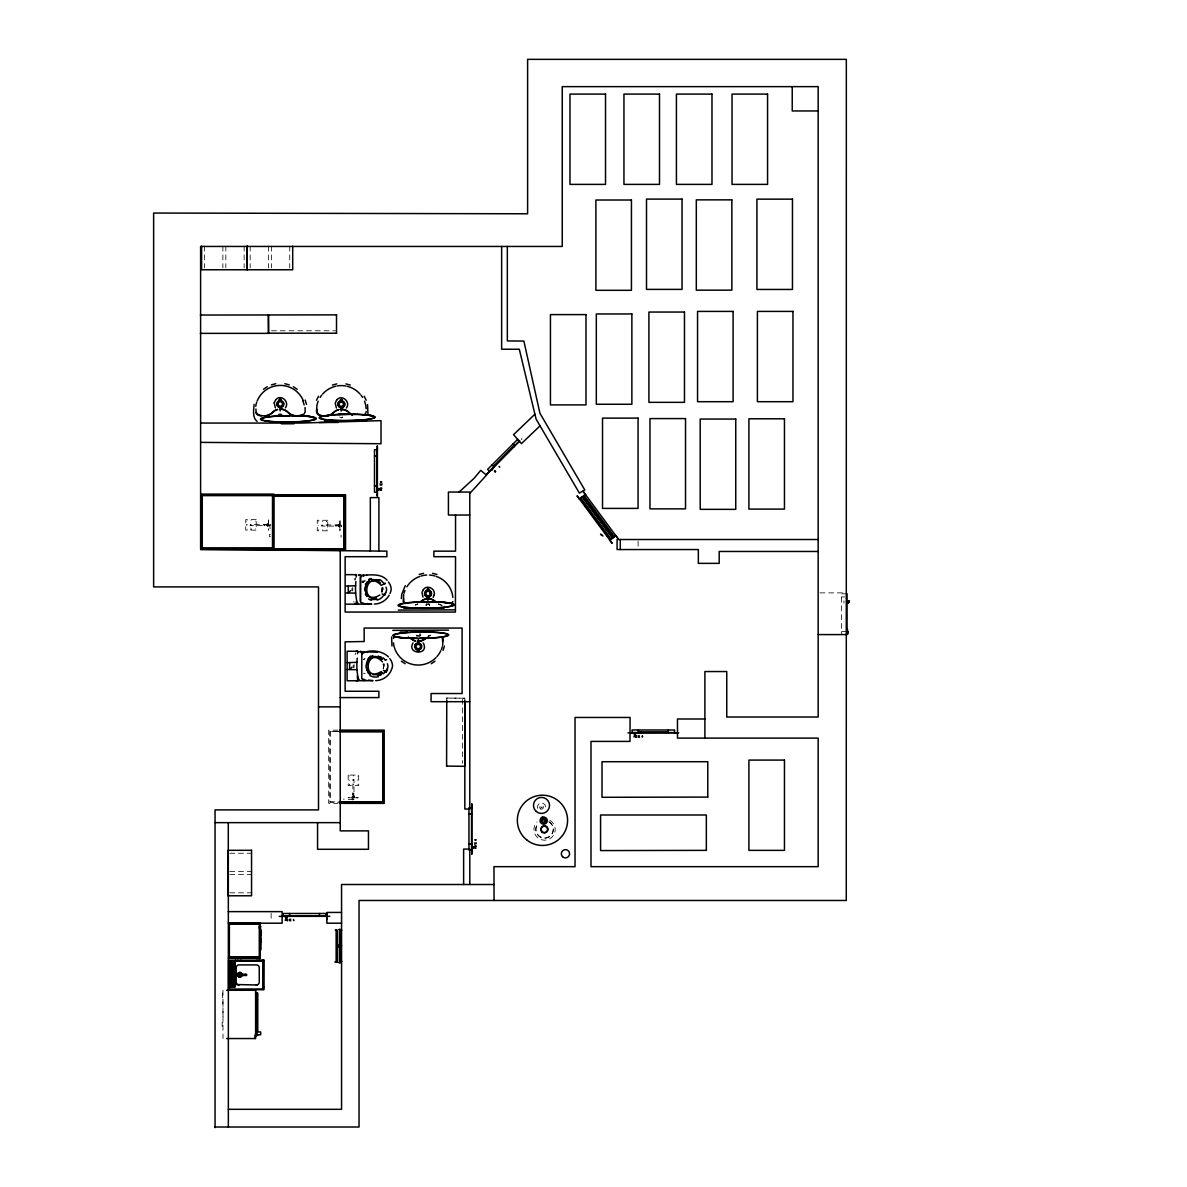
<?xml version="1.0" encoding="UTF-8"?>
<svg xmlns="http://www.w3.org/2000/svg" width="1187" height="1187" viewBox="0 0 1187 1187"><rect width="100%" height="100%" fill="white"/><g stroke="black" fill="none" stroke-linecap="round" stroke-linejoin="round"><path stroke-width="0.75" stroke-dasharray="5 3.75" d="M352.865 797.575L352.865 779.577L353.993 779.577L353.993 797.575M353.518 799.4L353.563 799.756M246.762 521.063L247.119 520.915M247.222 529.165L247.133 529.135M251.347 529.165L250.709 529.209M318.235 521.776L318.383 521.731M318.057 525.782L318.19 525.782M322.508 530.07L322.597 529.966M322.434 521.093L322.79 521.568M326.232 521.405L327.048 521.345L326.247 521.508M326.959 525.485L326.9 525.722M326.959 529.906L326.929 529.773M355.15 654.63L355.759 652.865M349.631 780.363L349.601 780.037M353.681 784.77L353.756 784.459M357.88 776.164L357.836 776.046M357.94 784.295L357.851 784.325M420.035 636.158C421.281 633.487 418.002 638.443 416.607 635.045A1.81 1.81 0 0 0 419.07 636.247A1.81 1.81 0 0 0 419.946 633.665L419.946 635.49M426.252 603.946L426.118 605.192L427.008 603.901M340.966 525.262L341.455 526.494M269.731 525.025L270.102 528.794M250.961 520.44L251.095 520.455M426.163 605.014L426.088 605.489A1.81 1.81 0 0 1 427.231 603.812M382.036 591.749L382.288 587.891M383.371 668.34L383.386 663.622M382.095 592.313L382.036 587.58M383.431 668.904L383.371 664.171M381.71 592.224L382.095 587.817M383.045 668.815L383.816 666.337L382.155 662.316M357.213 780.126L357.524 780.007M318.709 529.906L318.695 529.58M255.353 528.808L255.383 528.883M339.601 416.993L341.173 417.898L342.746 416.978A1.706 1.706 0 0 1 339.705 416.934M349.082 775.972L349.408 775.808M349.097 784.103L349.601 784.741M341.248 525.351L341.277 526.434M353.459 799.578L351.797 799.741M251.243 528.853L250.576 529.12M464.77 698.208L446.579 698.045L464.77 698.208L464.77 699.277M255.294 521.108L255.086 521.078M353.385 775.883L353.592 775.927M270.132 524.328L269.909 525.841M361.842 581.63L365.314 580.71M361.976 582.758L363.771 582.283L362.124 582.683M363.311 659.349L365.106 658.874L363.459 659.275M246.941 524.491L246.688 525.262L247.044 524.535M348.236 799.667L353.014 798.94L352.91 799.756M270.057 524.595L270.057 525.574M268.396 524.328L263.9 524.55L263.9 525.604L268.217 525.826M339.957 524.98L335.446 525.203L335.446 526.256L339.764 526.464M271.497 330.787L335.461 330.787M268.396 520.589L268.396 529.58M339.957 521.227L339.957 524.15M268.396 523.942L267.283 523.882L267.283 526.093L268.396 526.138M268.217 524.328L250.22 524.328L250.22 525.44L268.217 525.44M339.957 524.595L338.829 524.535L338.829 526.746L339.957 526.776M339.764 524.966L321.766 524.966L321.766 526.093L339.764 526.093M339.957 527.162L339.957 530.233M270.443 534.432L269.523 534.432L269.523 536.687L270.443 536.687M361.723 581.096L365.106 581.096M819.935 592.877L844.58 592.877M847.043 593.841L841.613 593.841L841.613 634.585M841.613 596.942L844.832 596.942M426.979 604.272L428.952 604.272M841.613 631.484L846.45 631.484M417.349 635.787L419.308 635.787M337.954 730.139L328.695 730.139L328.695 803.362L337.954 803.362M339.037 731.326L329.882 731.326L329.882 802.189L339.037 802.189M331.648 731.444L338.992 731.444M338.992 731.622L330.179 731.622L330.179 801.893L337.42 801.893M352.227 796.922L354.394 796.922M347.984 797.768L358.489 797.768M229.744 853.26L251.555 853.26M229.744 871.57L251.555 871.57M229.744 874.522L251.555 874.522M229.744 892.832L251.555 892.832M222.518 992.911L222.993 1006.531M222.993 1011.413L222.993 1017.022M222.993 1022.215L222.147 1022.215L222.147 1029.144L222.993 1029.144M363.459 673.237L365.21 673.667M428.477 603.886L429.739 605.489A1.81 1.81 0 0 0 428.611 603.812M353.993 799.489L352.954 798.673L352.762 799.979M353.978 602.299L353.815 601.379M429.664 604.969L429.59 603.946M416.607 635.06L416.726 636.395M382.897 587.268L383.386 589.657M384.232 663.845L384.722 666.248M353.993 797.768L353.756 793.257L352.717 793.257L352.494 797.575M843.972 600.83L843.972 603.085M638.116 541.183L638.116 547.875M462.515 699.277L462.515 763.241M446.757 698.208L446.757 699.277M357.732 797.768L348.741 797.768M354.364 797.768L354.438 796.64L352.227 796.64L352.183 797.768M354.097 664.527L354.097 667.584M353.207 665.195L353.207 667.747M352.762 587.417L352.762 590.992M351.871 588.604L351.871 590.592M343.889 798.881L343.889 799.801M341.07 535.085L341.07 537.325M339.957 520.485L339.957 530.975M339.764 524.164L339.764 527.147M339.111 524.565L339.111 526.746M336.381 526.167L336.381 525.292L335.624 526.167M289.747 246.139L289.747 267.95M271.437 246.139L271.437 267.95M271.14 913.248L271.14 919.702M268.485 246.139L268.485 267.95M268.396 519.832L268.396 530.337M267.565 523.927L267.565 526.093M264.835 525.515L264.835 524.639L264.093 525.515M250.175 246.139L250.175 267.95M244.136 246.139L244.136 267.95M225.827 246.139L225.827 267.95M222.993 990.27L222.993 1038.536M222.874 246.139L222.874 267.95M204.565 246.139L204.565 267.95M548.928 821.612A8.739 8.739 0 0 1 551.718 834.194A8.739 8.739 0 0 1 538.943 835.871A8.739 8.739 0 0 1 538.379 823.006M549.878 820.336A10.653 10.653 0 0 1 553.276 835.663A10.653 10.653 0 0 1 537.711 837.71A10.653 10.653 0 0 1 537.028 822.027M537.488 808.377A4.169 4.169 0 0 1 541.509 803.124A4.169 4.169 0 0 1 545.545 808.377M548.928 821.983A8.739 8.739 0 0 1 551.718 834.565A8.739 8.739 0 0 1 538.943 836.256A8.739 8.739 0 0 1 538.379 823.377M408.046 636.113A12.879 12.879 0 0 1 408.699 636.544M427.721 636.544A12.879 12.879 0 0 1 430.466 635.09M441.831 605.429A12.879 12.879 0 0 1 438.24 603.946M417.913 603.946A12.879 12.879 0 0 1 415.079 605.222M348.177 775.081L348.177 785.571L358.682 785.571L358.682 775.081L348.177 775.081M250.591 524.832L251.332 524.936L250.605 524.788M322.137 525.485L322.879 525.633L322.152 525.44M353.058 780.274L353.8 780.423L353.088 780.185M541.02 807.16L542.014 807.427L541.02 807.16M521.672 439.145L521.642 439.175A1.795 1.795 0 0 1 522.028 438.789L521.701 439.116M428.804 636.054L428.151 636.425A12.582 12.582 0 0 1 430.198 635.431L428.804 636.054M417.483 604.02L415.376 604.88A12.582 12.582 0 0 0 417.483 604.02M256.214 519.639L245.709 519.639L245.709 530.129L256.214 530.129L256.214 519.639M327.76 520.277L317.27 520.277L317.27 530.782L327.76 530.782L327.76 520.277M353.681 793.435L352.791 794.192L353.681 793.435M442.261 605.251L438.686 604.02A12.582 12.582 0 0 0 442.261 605.251M540.589 808.896A1.855 1.855 0 0 0 543.364 807.294A1.855 1.855 0 0 0 540.589 805.691A1.855 1.855 0 0 0 540.589 808.896"/><path stroke-width="1.5" d="M847.874 631.41C847.103 633.413 847.533 629.496 846.687 629.125M339.645 946.558L338.948 945.178M642.568 736.563L642.568 736.177M293.797 920.311L293.797 920.385M367.955 413.655L367.555 404.619M391.591 636.989L391.992 646.025M361.768 653.963C368.89 648.829 382.199 650.535 388.475 656.915M338.992 946.677L339.007 945.624M377.377 496.374L377.392 445.837M471.832 854.314L471.847 803.792M341.025 946.276L341.025 945.342M280.711 400.375L280.815 399.336M340.357 400.049L341.559 399.351M419.011 650.669L418.195 649.972M678.697 732.75L627.997 732.869M381.71 485.186L381.962 483.747M377.392 449.769L377.303 448.3M471.847 807.724L471.758 806.255M356.189 577.119L356.397 574.656L345.773 574.656M357.524 653.711L357.777 651.248L347.108 651.248L347.108 680.774L373 680.655L368.385 680.166M385.701 592.639A9.763 9.763 0 0 0 386.636 589.613L386.042 587.12M387.036 669.216A9.763 9.763 0 0 0 387.971 666.204L387.377 663.711M357.732 651.248L356.174 651.248M476.195 842.815L476.15 843.72M254.107 404.426C253.692 409.678 252.148 417.661 257.104 421.37M255.769 406.28L255.932 405.049A24.957 24.957 0 0 1 256.689 402.334M277.239 403.105L277.164 404.841M283.381 403.105L283.07 405.494L280.74 407.2M283.574 403.995L281.141 406.993M338.265 403.283L338.191 405.019M344.482 405.019L344.408 403.283M401.28 598.53L401.874 594.034L405.271 585.636M403.699 594.642L403.224 600.919A4.525 4.525 0 0 0 403.639 602.462M415.02 646.544L416.147 643.977M425.005 592.699L424.931 594.435M421.281 647.36L421.355 645.624M442.603 645.416L443.063 639.14A4.525 4.525 0 0 0 442.187 636.84M541.465 820.944L541.524 820.558A1.499 1.499 0 0 1 543.349 819.505L541.895 817.531L541.168 818.08A3.591 3.591 0 0 0 542.177 823.882A3.591 3.591 0 0 0 547.266 820.929A3.591 3.591 0 0 0 542.726 817.175L541.895 817.531L544.032 819.891A1.499 1.499 0 0 1 542.578 822.398L541.91 822.012M354.987 579.835L355.225 578.395M340.58 399.841L344.482 403.343M428.804 589.657L428.626 589.331M377.303 494.86L377.273 495.914M471.758 852.815L471.729 853.868M377.273 495.009L377.273 494.964A2.329 2.329 0 0 0 377.273 493.718L377.377 492.308M471.729 852.963L471.729 852.919A2.329 2.329 0 0 0 471.729 851.672L471.832 850.263M377.214 446.386L377.273 446.208A1.795 1.795 0 0 0 377.303 447.143L377.303 447.247A2.329 2.329 0 0 1 377.273 448.404M471.669 804.341L471.729 804.163A1.795 1.795 0 0 0 471.758 805.098L471.729 805.098A2.329 2.329 0 0 1 471.729 806.359M443.077 650.372L444.413 646.025M274.212 402.972L275.503 400.093M486.967 473.969L487.723 473.257M285.37 407.838C290.132 401.666 280.369 393.416 275.577 400.004M346.396 408.031C351.129 401.859 341.381 393.594 336.604 400.197M433.136 597.447L433.923 595.459M280.711 400.672C282.832 398.698 277.758 398.461 279.583 400.598M413.076 642.835C406.088 654.378 429.887 655.773 423.284 642.953M433.938 595.429C436.534 589.331 427.112 583.945 423.344 589.613M338.191 403.343L338.948 402.037M344.171 405.791L344.408 404.93M386.354 671.827L387.674 668.964M424.931 592.758L426.489 590.77M425.836 595.77L426.459 596.408C432.469 599.435 432.498 587.773 426.459 590.77M420.955 648.132L421.355 647.316M316.469 400.271L318.517 396.235M280.948 400.242L280.993 399.589M341.663 400.716L341.841 399.515M418.937 650.877C417.587 653.073 416.311 648.295 419.842 649.289M488.465 472.515L489.578 471.491M338.725 945.342L338.725 946.84M367.332 581.66L364.958 589.449L367.065 596.141M417.601 650.239L417.631 651.055M277.877 401.889L279.494 400.85M338.903 402.067C344.126 402.541 340.936 396.799 340.506 400.702M277.921 401.859L277.491 405.613M421.014 648.102L419.797 649.289M344.096 405.702L341.337 407.438L339.081 406.355M365.359 584.212L369.083 580.473M430.836 595.117L428.908 596.601M545.278 822.22L545.278 819.045M336.529 400.286L335.238 403.15L336.396 408.031M423.21 589.776L421.978 592.565L423.017 597.106M486.789 474.31L519.654 440.674M233.809 973.518L234.64 973.948M229.314 957.197L229.314 923.872L259.315 923.872L259.315 957.197L229.314 957.197L229.314 923.872M259.315 923.872L229.462 924.035M428.581 589.998L427.958 588.544L427.157 590.028M417.705 650.061L417.572 650.966M419.041 651.248L419.204 650.135M540.04 425.851L521.449 443.626L513.57 434.679L534.922 414.189M200.366 333.369L268.588 333.369M200.366 315.045L336.678 314.867M268.455 333.191L336.678 333.191M514.609 445.229L493.837 466.001L495.454 465.215M489.4 471.269L519.461 441.208L517.636 439.383L487.575 469.429L489.563 471.313M490.869 470.586L492.783 468.657M491.626 470.304L492.516 469.414M446.594 766.283L446.757 700.048M350.729 590.532L348.266 592.936L348.266 586.081M352.064 667.124L349.601 669.527L349.601 662.658M459.102 492.056L474.028 478.391L480.72 470.364L486.492 475.156L470.126 493.08M340.075 945.104L340.016 946.41M427.528 588.811L427.824 590.384L428.655 589.004M369.617 581.407C360.492 586.141 366.738 601.215 376.546 598.114M379.87 594.999C359.869 607.18 364.973 568.336 381.146 585.28L385.345 583.544M368.311 658.681L372.881 656.055M416.578 643.651C410.88 646.559 420.777 651.44 418.759 649.927M381.205 671.59C361.204 683.771 366.308 644.927 382.481 661.871M381.962 672.346L377.881 674.706L373.163 674.706M382.718 673.103L378.149 675.744M847.607 632.063L846.687 632.077C848.215 630.579 848.853 634.689 847.043 634.288M343.592 406.355L341.337 407.289M314.97 419.145L315.252 418.937A27.405 3.16 -0.6 0 0 315.386 418.314L315.208 418.121A27.405 3.16 -0.6 0 0 313.961 417.527L313.323 417.349A27.405 3.16 -0.6 0 0 308.59 416.518L306.112 416.266A26.93 3.116 -0.6 0 0 295.237 415.717L291.765 415.687M373.697 417.75L373.964 417.542A27.405 3.16 -0.6 0 0 374.113 416.919L373.92 416.726A27.405 3.16 -0.6 0 0 372.688 416.133L372.05 415.954A27.405 3.16 -0.6 0 0 367.317 415.124M394.158 634.897L392.852 635.282A28.265 3.264 -0.6 0 0 395.746 636.929L396.621 637.107A27.954 3.235 -0.6 0 0 410.198 638.324L427.186 638.28M452.766 605.311L453.048 605.103A27.405 3.16 -0.6 0 0 453.182 604.495L453.004 604.287A27.405 3.16 -0.6 0 0 451.757 603.708L451.134 603.515A27.227 3.146 -0.6 0 0 446.431 602.699L443.908 602.447A26.93 3.116 -0.6 0 0 433.047 601.898L429.56 601.854M580.042 498.881L580.992 498.184L610.979 538.868L609.48 539.996L612.18 543.275L577.075 495.81L579.493 499.312L581.096 498.317M584.182 495.751L585.606 494.519L582.965 491.166L618.279 539.046L615.845 535.53L614.258 536.524M582.906 496.997L585.28 495.246M612.403 537.815L615.059 535.634M615.415 536.109L613.041 537.874L582.55 496.522L584.924 494.756L584.078 495.602L614.362 536.672M329.838 916.334L279.227 916.364M540.486 822.235L541.584 821.493M263.484 389.262L267.253 386.725M431.267 663.741L435.035 661.204M335.684 930.326L336.826 930.267L335.417 930.089M335.238 962.019L336.767 961.989M336.826 962.271L335.461 962.271M279.761 399.411L280.622 399.411M340.476 399.678L341.648 400.509M541.168 818.08L542.726 817.175M487.59 473.331L487.634 473.301A2.329 2.329 0 0 0 488.51 472.426M374.157 417.972L375.018 417.334A28.265 3.264 -0.6 0 0 372.11 415.717L371.234 415.539M393.683 634.674C391.947 637.167 400.583 637.493 403.016 637.775A26.93 3.116 -0.6 0 0 413.877 638.324L417.364 638.354M335.506 962.019L336.722 962.019M427.602 588.96L428.522 589.123M380.018 675.269L381.428 674.646M385.196 583.158L383.876 583.707A11.202 11.202 0 0 0 379.781 579.612M416.622 643.784L418.21 643.206L420.465 644.289M386.532 659.749L385.211 660.298A11.202 11.202 0 0 0 383.431 657.984M543.112 818.466L541.747 819.505L541.747 821.76M362.08 575.992L360.447 577.283L360.433 601.705M340.001 409.381L342.405 409.337M429.427 598.827C425.347 599.242 427.78 597.462 427.913 600.577M666.011 732.587L667.717 731.993L665.833 732.587M317.241 916.067L318.932 915.474M279.583 409.233L281.378 409.159M335.446 930.074L336.648 930.059M271.393 384.855L275.785 383.713M332.419 385.048L336.811 383.905M419.159 574.449L423.551 573.321M281.749 916.275L283.248 916.349M357.658 414.322L339.957 414.486A27.153 3.131 -0.6 0 0 320.238 418.106A27.153 3.131 -0.6 0 0 346.233 420.599A27.153 3.131 -0.6 0 0 373.875 417.75L374.988 417.364L371.665 415.628L364.824 414.871A26.93 3.116 -0.6 0 0 353.963 414.322L350.491 414.293M418.358 641.425L419.59 641.099L418.373 641.232M355.67 585.725L345.773 586.081M357.005 662.316L347.108 662.658M426.741 598.782L429.145 598.752M418.566 641.366C421.251 641.188 416.771 641.811 418.373 639.481M290.785 919.287L289.391 919.346M371.546 579.464L379.276 580.473M371.813 580.488L376.546 580.488L380.626 582.862M376.813 599.153L371.546 599.153M846.687 631.187L847.592 631.603M639.481 735.821L638.087 735.866M354.839 604.183L356.397 604.183A132.187 132.187 0 0 1 356.189 601.735M356.174 680.774L357.732 680.774A132.187 132.187 0 0 1 357.317 675.863M315.623 419.367A28.043 3.235 -0.6 0 1 269.464 421.43A28.043 3.235 -0.6 0 1 279.316 415.895L298.931 415.717M443.893 602.447L450.748 603.204L454.072 604.925L453.315 605.504L454.102 604.895A28.265 3.264 -0.6 0 0 451.179 603.278L450.303 603.115A27.954 3.235 -0.6 0 0 436.742 601.883L417.067 602.046A28.043 3.235 -0.6 0 0 407.275 607.61A28.043 3.235 -0.6 0 0 453.434 605.548M375.73 599.435L370.774 599.554M475.186 839.728L475.794 839.728M335.387 961.618L336.767 961.796M419.412 641.277L417.141 641.306M279.257 415.865L284.583 415.717M343.31 414.322L337.983 414.471L341.5 414.322L339.719 414.397M422.379 601.883L417.067 602.046M424.545 638.324L429.857 638.161L426.311 638.324L427.884 638.146A27.153 3.131 -0.6 0 0 447.603 634.526A27.153 3.131 -0.6 0 0 421.608 632.048A27.153 3.131 -0.6 0 0 393.98 634.897M281.007 415.791L282.788 415.717L282.031 415.806M281.245 415.88L288.233 415.702M418.803 601.957L420.613 601.898M341.678 414.426L346.96 414.308M420.762 601.987L426.029 601.868M420.895 638.339L426.163 638.22M366.768 575.027C373.786 574.656 382.169 574.36 387.14 580.324M343.429 414.367L348.77 414.293M284.702 415.762L290.058 415.687M422.513 601.943L427.854 601.868M419.07 638.354L424.412 638.28M324.57 420.717L366.382 420.539M278.233 422.053L293.857 421.993M296.958 421.978L307.67 421.934M319.229 422.513L338.34 422.424M281.364 423.818L294.05 423.759M403.832 608.278L444.175 608.115M398.298 610.073L454.161 609.851M392.763 630.371L448.627 630.134M400.256 632.107L407.319 632.077M415.257 632.048L430.896 631.988M260.383 932.21L261.511 932.27M818.169 110.955L792.233 110.955L792.233 86.636M200.603 423.062L300.815 423.062L381.012 420.643L381.012 443.73L200.603 442.38M374.498 456.031L377.095 456.031M380.656 481.774L381.413 481.774M374.498 486.002L377.095 486.002M380.241 488.05L381.828 488.05M380.552 488.584L381.517 488.673M380.552 490.201L381.517 490.201M274.004 494.118L200.781 494.118L200.781 549.626L274.004 549.626M272.327 494.756L345.551 494.756L345.551 550.264L272.327 550.264M469.785 515.024L448.419 515.024L448.419 492.056L469.785 492.056L469.785 809.044L464.829 809.044L464.829 701.695M818.169 539.521L617.092 539.521L617.092 549.551L698.342 549.551L698.342 563.365L719.188 563.365L719.188 551.465L818.169 551.465M704.9 738.106L704.9 671.545L726.756 671.545L726.756 717.022L818.169 717.022L818.169 86.636L562.237 86.636L562.237 246.451L200.603 246.451L200.603 549.269L386.888 551.154L386.888 556.703L345.135 556.703L345.135 612.062L455.422 612.062L455.541 556.703L433.878 556.703L433.878 551.154L455.541 551.154L455.541 515.024M358.385 575.131L366.679 575.131M369.098 579.538L378.905 580.146M345.773 592.936L355.67 593.129M849.165 600.77L848.453 603.085L849.165 600.83M846.687 601.364L848.453 601.364M846.687 602.551L848.453 602.551M345.773 604.183L371.665 604.079L367.035 603.575M818.169 634.585L846.331 634.585M358.073 651.722L377.614 652.212M347.108 669.527L357.005 669.705M340.239 697.585L378.89 697.585L378.89 691.264L345.135 691.264L345.135 641.841L364.157 641.514L364.157 628.057L462.099 628.057L462.099 693.534L431.089 693.534L431.059 701.695L469.785 701.695M318.502 706.858L340.239 706.858M704.9 718.996L677.48 718.996L677.48 738.106L818.169 738.106L818.169 866.673L590.992 866.673L590.992 741.415L629.971 741.415L630.089 717.467L575.027 717.467L575.027 866.673L493.97 866.673L494.059 900.473M339.794 730.139L384.202 730.139L384.202 803.362L339.794 803.362M340.832 731.326L383.03 731.326L383.03 802.189L340.877 802.189M340.832 731.444L381.25 731.444M339.23 731.622L382.733 731.622L382.733 801.893L339.23 801.893M638.339 731.993L668.311 731.993M632.063 732.587L674.572 732.587L674.572 729.99L632.063 729.99L632.152 732.705L630.668 732.75A2.329 2.329 0 0 1 629.674 732.839M633.591 733.136L636.306 733.136M634.318 733.462L635.579 733.462M634.437 733.818L635.46 733.818M634.437 734.234L635.46 734.234M634.437 734.738L635.46 734.738M634.437 736.103L635.46 736.103M446.757 766.119L464.918 766.283M468.954 807.724L471.551 807.724L471.551 850.218M468.954 813.985L471.551 813.985M215.055 822.65L340.239 822.65M474.963 840.04L476.017 840.04M468.954 843.957L471.551 843.957M474.696 846.005L476.284 846.005M475.008 846.539L475.972 846.539M475.008 846.628L475.972 846.628M475.008 848.156L475.972 848.156M468.954 850.218L471.699 850.144M493.97 884.508L341.559 884.508L341.559 1109.311L228.349 1109.311M228.29 911.631L282.135 911.631L282.135 923.189L228.349 923.189L228.29 822.65M341.559 912.432L326.855 912.432L326.855 923.189L341.559 923.189M325.802 916.067L283.292 916.067L283.292 913.471L325.802 913.471L325.639 916.216M284.821 916.616L287.521 916.616M285.548 916.957L286.794 916.957M285.666 917.314L286.675 917.314M285.666 917.714L286.675 917.714M285.666 918.219L286.675 918.219M285.666 919.599L286.675 919.599M260.265 923.382L260.265 957.879M259.908 944.778L259.908 956.41M340.328 945.787L341.678 945.787M336.885 946.143L340.298 946.098M229.462 957.034L259.315 957.197M228.364 958.146L260.265 958.146L260.265 922.922L228.364 922.922L228.349 1127.012M229.254 960.876L263.291 960.876M229.848 973.77L235.16 973.77M229.848 974.349L246.629 974.26L246.629 975.477L229.848 975.536L229.848 973.177L235.16 973.177L235.16 975.536M232.429 974.868L244.982 974.868M229.848 974.942L235.16 974.942M257.431 984.987L229.848 984.394L235.16 984.987M263.158 987.272L264.107 987.272M226.613 990.27L255.606 990.27L255.606 1038.536L226.613 1038.536M255.606 992.495L256.644 992.495L256.644 1035.91L255.606 1035.821M255.606 992.881L256.644 992.881M256.644 993.163L257.772 993.163L257.772 1031.681M256.644 993.697L257.208 1032.883M256.644 1031.948L260.68 1031.948L260.68 1034.752L256.644 1034.752M256.644 1035.346L257.772 1035.346M215.055 1127.012L359.038 1127.012L359.038 900.473L846.272 900.473L846.331 59.35L527.607 59.35L527.607 213.779L153.627 213.052L153.627 586.912L318.502 586.912L318.502 809.89L215.055 809.89L215.055 1127.65M638.087 737.186L639.481 737.231M289.391 920.667L290.785 920.726M353.83 414.322L354.868 414.352M295.118 415.717L296.142 415.747M432.914 601.898L433.952 601.913M412.972 638.294L414.011 638.324M327.018 916.216L325.757 916.349M364.81 414.871L367.347 415.138M306.083 416.266C310.4 414.946 316.35 419.886 316.276 418.759A28.265 3.264 -0.6 0 0 313.383 417.112L312.507 416.934M403.031 637.775L400.494 637.508A27.227 3.146 -0.6 0 1 395.79 636.692L395.167 636.514A27.36 3.16 -0.6 0 1 393.921 635.92L393.743 635.728A27.36 3.16 -0.6 0 1 393.876 635.104L393.609 634.719A28.043 3.235 -0.6 0 1 439.65 632.597A28.043 3.235 -0.6 0 1 429.813 638.146M386.443 671.619L383.416 670.462M676.041 732.794L674.528 732.869M354.839 574.656L356.382 574.849M359.379 574.523L360.507 576.6L360.507 601.215M428.077 598.678L429.471 598.841M360.714 651.099L361.842 653.191L361.768 678.296M280.31 400.731L283.456 403.15M342.687 409.411L341.337 409.233A10.668 10.668 0 0 1 348.889 412.349A12.582 12.582 0 0 0 352.628 414.931M279.598 407.156L278.292 406.355M281.66 409.218L280.666 409.278M428.077 596.705L426.489 596.275M418.21 643.354L420.228 644.111M232.474 973.919C229.225 973.993 233.156 977.925 233.231 974.675M364.973 603.886L360.596 602.239M366.323 680.477L362.109 679.053M345.862 383.905L350.254 385.048M284.835 383.713L289.227 384.855M432.602 573.321L436.994 574.449M640.802 732.587L638.932 731.993L640.624 732.587M232.993 973.889L231.569 973.889L231.569 975.862L232.993 975.862L233.275 974.26M290.162 915.474L291.854 916.067M278.722 406.681L279.494 406.993M381.606 657.286L370.433 656.129C365.819 660.536 364.706 668.548 369.009 673.533M378.149 656.055L382.718 658.681M386.309 671.946L385.211 671.486A11.202 11.202 0 0 1 383.431 673.815M257.475 414.708L257.505 414.723A4.525 4.525 0 0 1 256.926 414.293M382.08 593.871L385.107 595.028L383.876 594.91A11.202 11.202 0 0 1 377.08 600.118M293.367 386.725L297.136 389.262M401.384 661.204L405.153 663.741M601.839 535.129L600.533 534.165L602.966 536.02M339.274 406.666L338.577 405.702M426.014 596.082L425.005 594.346M381.962 659.438C372.763 649.808 359.26 667.406 370.952 673.801M368.311 673.103L370.418 674.72M279.405 400.153L279.449 399.5M513.199 443.819L515.024 445.644M499.104 466.387L499.772 467.218M492.012 465.007L493.837 466.832M494.608 470.512L495.736 471.64M495.142 471.788L494.46 471.105L495.068 471.847M268.455 314.867L268.603 333.028M277.55 405.509L278.01 406.295M420.51 644.17L421.281 645.713M365.359 594.405L366.976 596.512M584.405 497.056L583.737 496.374L613.486 536.791L613.071 535.93M585.028 504.95L589.375 510.855M595.919 519.713L602.447 528.571M606.616 535.292L607.64 536.658M364.157 396.235L366.204 400.271M338.265 404.93L338.518 405.791M275.369 407.838L274.212 402.972M305.178 400.093L306.528 404.426M302.937 400.998L304.154 404.945M380.107 483.747L380.359 485.186M452.84 597.491L452.47 594.642A24.957 24.957 0 0 0 436.386 576.437M431.222 592.758L431.341 593.589M430.228 592.996L430.302 593.53A2.226 2.211 0 0 1 426.964 595.429A2.226 2.211 0 0 1 426.964 591.601A2.226 2.211 0 0 1 430.302 593.515M366.19 408.743L365.73 405.227A24.957 24.957 0 0 0 364.483 401.191M393.49 642.879L393.817 645.416A24.957 24.957 0 0 0 435.955 657.643M343.488 403.58L343.562 404.129A2.226 2.211 0 0 1 340.224 406.028A2.226 2.211 0 0 1 340.224 402.185A2.226 2.211 0 0 1 343.562 404.099M305.029 407.512L305.178 411.147A4.54 4.54 0 0 1 304.881 412.527M474.785 842.815L474.83 844.283M442.588 641.425L442.514 639.378A4.422 4.422 0 0 0 441.43 636.855M403.699 598.649L403.788 600.681A4.422 4.422 0 0 0 405.227 603.589M316.959 409.233L317.048 411.266A4.422 4.422 0 0 0 319.006 414.575L319.036 414.589A12.582 12.582 0 0 0 333.799 412.349A10.668 10.668 0 0 1 338.577 409.589M255.932 409.04L256.021 411.088A4.422 4.422 0 0 0 257.98 414.397L258.009 414.411A12.582 12.582 0 0 0 272.773 412.171A10.668 10.668 0 0 1 277.55 409.411M847.488 629.229L847.488 631.187M847.043 593.841L847.043 634.585M668.311 729.99L668.311 732.587M642.256 735.985L642.256 737.053M638.339 729.99L638.339 732.587M636.291 735.732L636.291 737.32M635.757 736.044L635.757 737.008M635.668 736.044L635.668 737.008M634.14 736.044L634.14 737.008M620.282 539.521L620.297 549.551M507.339 246.451L507.339 340.936L523.868 341.07L539.922 413.254L584.79 489.964L579.39 493.124L536.094 419.115L519.298 349.23L501.641 349.23L501.641 246.451M475.067 846.835L475.067 847.859M473.702 846.835L473.702 847.859M473.198 846.835L473.198 847.859M472.797 846.835L472.797 847.859M472.441 846.717L472.441 847.978M472.1 845.99L472.1 848.705M469.785 884.508L469.785 849.076L463.627 849.076L463.627 884.508M468.954 809.282L468.954 848.66M464.77 700.048L464.77 766.119M380.612 488.881L380.612 489.905M379.246 488.881L379.246 489.905M378.89 551.154L378.89 497.605L370.329 497.605L370.329 551.154M378.742 488.881L378.742 489.905M378.341 488.881L378.341 489.905M377.97 488.762L377.97 490.023M377.644 488.035L377.644 490.75M364.083 679.261L364.083 680.655M363.563 575.131L363.563 576.452M343.8 535.085L343.8 537.325M341.173 411.162L341.173 409.337L342.717 409.441L341.337 409.426A10.92 10.92 0 0 1 349.052 412.616A12.879 12.879 0 0 0 352.183 414.916M341.025 931.543L341.025 960.046M340.239 551.154L340.239 830.87L368.46 830.87L368.46 849.284L317.567 849.284L317.567 822.65M339.645 931.053L339.645 961.144M337.538 930.385L337.538 961.9M336.514 315.03L336.514 333.028M336.144 930.178L336.144 962.138M326.722 913.248L326.722 919.702M319.526 913.471L319.526 916.067M308.932 496.062L275.28 495.943M293.486 919.48L293.59 920.548M292.699 246.139L292.699 269.761L201.612 269.761L201.612 246.139M289.569 913.471L289.569 916.067M287.506 919.213L287.506 920.8M286.987 919.524L286.987 920.489M285.355 919.524L285.355 920.489M280.147 410.984L280.147 409.159A10.92 10.92 0 0 1 288.04 412.423A12.879 12.879 0 0 0 294.821 415.984M268.425 315.208L268.425 333.206M263.158 960.298L263.158 989.587M262.208 960.179L262.208 961.129M261.095 930.593L261.095 934.065M261.214 939.095L261.214 942.255M260.977 930.578L260.977 949.659M260.68 926.201L260.68 927.166M260.68 928.738L260.68 929.658M260.68 930.104L260.68 931.023M260.68 931.587L260.68 932.492M260.68 933.234L260.68 934.139M260.68 934.584L260.68 935.504M259.849 960.179L259.849 961.129M259.716 922.922L259.716 958.146M259.389 926.676L259.389 928.338M259.404 958.146L229.225 958.146M258.914 960.179L258.914 961.129M256.896 960.179L256.896 961.129M255.042 1034.96L255.042 1038.536M247.222 246.139L247.222 269.761M247.089 246.139L247.089 269.761M240.961 960.179L240.961 961.129M238.008 960.179L238.008 961.129M235.634 960.179L235.634 961.129M256.303 984.987A2.908 2.908 0 0 0 259.256 982.035L259.256 967.865A2.775 2.775 0 0 0 256.303 964.912L238.795 964.912A2.76 2.76 0 0 0 236.228 967.464L236.228 982.035A2.775 2.775 0 0 0 239.18 984.987M678.103 732.691A1.795 1.795 0 0 0 677.198 732.794A2.329 2.329 0 0 1 675.937 732.765M299.124 415.732A28.043 3.235 -0.6 0 1 312.73 416.963M315.149 419.145A27.153 3.131 -0.6 0 1 287.506 421.993A27.153 3.131 -0.6 0 1 261.511 419.501A27.153 3.131 -0.6 0 1 281.289 415.91M374.35 417.972A28.043 3.235 -0.6 0 1 328.191 420.035A28.043 3.235 -0.6 0 1 338.043 414.5M357.836 414.337A28.043 3.235 -0.6 0 1 371.457 415.569M280.31 400.538A3.531 3.502 0 0 1 283.841 404.04A3.531 3.502 0 0 1 280.31 407.556M279.39 407.438A3.531 3.502 0 0 1 279.39 400.657M280.889 401.785A2.226 2.211 0 0 1 280.889 406.058M279.731 406.058A2.226 2.211 0 0 1 279.731 401.785M280.31 409.04A10.668 10.668 0 0 1 287.862 412.171A12.582 12.582 0 0 0 302.611 414.411M257.178 401.013A24.957 24.957 0 0 1 303.457 401.013M302.433 415.064A12.879 12.879 0 0 1 299.465 415.984M277.491 409.604A10.92 10.92 0 0 0 272.595 412.423A12.879 12.879 0 0 1 269.479 414.723M304.495 413.328A4.54 4.54 0 0 1 303.13 414.723M256.333 413.625A4.525 4.525 0 0 1 255.798 412.705M268.766 415.064A12.879 12.879 0 0 1 265.799 415.984M261.155 415.984A12.879 12.879 0 0 1 258.202 415.064M278.351 416.118A1.81 1.81 0 0 1 279.464 414.204M280.622 414.129A1.81 1.81 0 0 1 281.957 416.118M363.637 414.589A12.582 12.582 0 0 1 362.955 414.931M318.205 401.191A24.957 24.957 0 0 0 316.944 405.227L316.484 411.503A4.525 4.525 0 0 0 318.487 414.886A12.879 12.879 0 0 0 321.425 416.014M320.104 397.422A24.957 24.957 0 0 1 321.722 395.108M322.627 394.039A24.957 24.957 0 0 1 335.743 386.235M337.123 385.953A24.957 24.957 0 0 1 345.551 385.953M346.93 386.235A24.957 24.957 0 0 1 360.047 394.039M360.952 395.108A24.957 24.957 0 0 1 362.569 397.422M338.518 409.797A10.92 10.92 0 0 0 333.621 412.616A12.879 12.879 0 0 1 327.597 416.014M366.19 411.503A4.54 4.54 0 0 1 365.418 413.669M364.973 414.218A4.54 4.54 0 0 1 364.305 414.812M418.21 641.425A10.668 10.668 0 0 0 425.762 638.294A12.582 12.582 0 0 1 426.311 637.775M415.45 641.054A10.668 10.668 0 0 1 410.657 638.294A12.582 12.582 0 0 0 410.108 637.775M442.261 646.781A24.957 24.957 0 0 1 441.356 649.452M440.778 650.743A24.957 24.957 0 0 1 436.92 656.619M425.925 638.027A10.92 10.92 0 0 1 418.21 641.232M415.376 640.861A10.92 10.92 0 0 1 410.494 638.027M393.476 638.443A4.54 4.54 0 0 1 394.232 636.84M452.959 605.325A27.153 3.131 -0.6 0 1 425.317 608.174A27.153 3.131 -0.6 0 1 399.322 605.682A27.153 3.131 -0.6 0 1 419.085 602.076M436.178 602.284A12.582 12.582 0 0 1 435.629 601.764A10.668 10.668 0 0 0 420.539 601.764A12.582 12.582 0 0 1 419.975 602.284M404.04 593.277A24.957 24.957 0 0 1 404.945 590.607M406.859 586.838A24.957 24.957 0 0 1 419.783 576.437M421.118 576.007A24.957 24.957 0 0 1 426.667 575.042M429.486 575.042A24.957 24.957 0 0 1 435.035 576.007M436.371 602.566A12.879 12.879 0 0 1 435.807 602.032A10.92 10.92 0 0 0 430.911 599.212M425.258 599.212A10.92 10.92 0 0 0 420.361 602.032A12.879 12.879 0 0 1 419.797 602.566M452.855 601.453A4.54 4.54 0 0 1 451.713 603.634M378.416 676.709A11.202 11.202 0 0 1 369.914 675.596M375.641 680.655A17.553 17.553 0 0 0 392.526 666.159A11.603 11.603 0 0 0 389.751 658.666M359.587 680.166A17.553 2.864 90 0 1 356.827 665.655A11.603 1.899 90 0 1 357.272 658.162M371.279 600.118A11.202 11.202 0 0 1 368.578 599.005M368.578 579.612A11.202 11.202 0 0 1 371.279 578.484M390.048 593.411A17.553 17.553 0 0 0 391.191 589.568A11.603 11.603 0 0 0 388.416 582.075M389.158 595.206A17.553 17.553 0 0 1 374.306 604.079M358.251 603.575A17.553 2.864 90 0 1 355.492 589.078A11.603 1.899 90 0 1 355.937 581.571M338.888 929.525L340.417 929.555L338.888 929.48M338.888 962.583L340.417 962.672L338.903 962.509M340.268 930.089L341.797 930.133L340.268 930.059M340.268 961.425L341.797 961.455L340.268 961.381M245.412 974.482L246.199 975.254L245.412 974.482M514.194 445.644L513.407 447.262L514.194 445.644M385.612 592.817L384.781 594.108L385.612 592.817M386.947 669.409L386.131 670.7L386.947 669.409M231.717 974.097C230.382 977.628 235.486 973.919 231.717 974.097M542.177 826.79L541.628 827.487A3.368 3.368 0 0 0 546.243 832.102L546.94 831.568A3.368 3.368 0 0 0 546.94 826.79A3.368 3.368 0 0 0 542.177 826.79M582.134 496.745L579.953 498.362L610.504 539.803L612.685 538.201L582.134 496.745M707.778 797.085L602.017 797.293L602.017 761.713L707.778 761.713L707.778 797.085M706.339 850.367L600.577 850.575L600.577 814.994L706.339 814.994L706.339 850.367M605.518 94.099L569.968 94.099L569.968 184.386L605.518 184.386L605.518 94.099M659.497 94.099L623.947 94.099L623.947 184.386L659.497 184.386L659.497 94.099M711.977 94.099L676.427 94.099L676.427 184.386L711.977 184.386L711.977 94.099M767.574 94.099L732.023 94.099L732.023 184.386L767.574 184.386L767.574 94.099M682.05 199.104L646.5 199.104L646.5 289.391L682.05 289.391L682.05 199.104M792.456 199.149L756.92 199.149L756.92 289.45L792.456 289.45L792.456 199.149M731.86 199.861L696.309 199.861L696.309 290.162L731.86 290.162L731.86 199.861M631.439 200.01L595.889 200.01L595.889 290.311L631.439 290.311L631.439 200.01M733.106 311.409L697.555 311.409L697.555 401.696L733.106 401.696L733.106 311.409M792.961 311.409L757.41 311.409L757.41 401.696L792.961 401.696L792.961 311.409M684.469 312.047L648.918 312.047L648.918 402.348L684.469 402.348L684.469 312.047M631.87 313.961L596.319 313.961L596.319 404.263L631.87 404.263L631.87 313.961M585.992 314.6L550.442 314.6L550.442 404.901L585.992 404.901L585.992 314.6M638.072 418.121L602.521 418.121L602.521 508.407L638.072 508.407L638.072 418.121M685.522 418.581L649.972 418.581L649.972 508.867L685.522 508.867L685.522 418.581M784.459 418.788L748.908 418.788L748.908 509.089L784.459 509.089L784.459 418.788M735.747 419.056L700.196 419.056L700.196 509.357L735.747 509.357L735.747 419.056M377.095 449.769L374.498 449.769L374.498 492.264L377.095 492.264L377.095 449.769M381.561 481.967L380.508 481.967L381.561 482.085M272.817 495.291L201.953 495.291L201.953 548.439L272.817 548.439L272.817 495.291M272.52 495.587L202.25 495.587L202.25 548.142L272.52 548.142L272.52 495.587M344.364 495.943L273.5 495.943L273.5 549.091L344.364 549.091L344.364 495.943M344.082 496.24L273.796 496.24L273.796 548.795L344.082 548.795L344.082 496.24M784.459 760.081L748.908 760.081L748.908 850.367L784.459 850.367L784.459 760.081M251.555 850.307L227.934 850.307L227.934 895.784L251.555 895.784L251.555 850.307M263.989 960.179L228.557 960.179L228.557 989.706L263.989 989.706L263.989 960.179M263.395 960.787L229.15 960.787L229.15 989.112L263.291 989.008L263.395 960.787M235.16 962.538L229.848 963.132L235.16 962.538M235.16 963.725L229.848 964.319L235.16 963.725M235.16 964.912L229.848 965.491L235.16 964.912M235.16 966.084L229.848 966.678L235.16 966.084M235.16 967.271L229.848 967.865L235.16 967.271M235.16 968.444L229.848 969.037L235.16 968.444M235.16 969.631L229.848 970.224L235.16 969.631M235.16 970.818L229.848 971.396L235.16 970.818M235.16 971.99L229.848 972.583L235.16 971.99M235.16 976.129L229.848 976.723L235.16 976.129M235.16 977.302L229.848 977.895L235.16 977.302M235.16 978.489L229.848 979.082L235.16 978.489M235.16 979.676L229.848 980.254L235.16 979.676M235.16 980.848L229.848 981.441L235.16 980.848M235.16 982.035L229.848 982.628L235.16 982.035M235.16 983.207L229.848 983.8L235.16 983.207M235.16 985.581L229.848 986.16L235.16 985.581M235.16 986.753L229.848 987.347L235.16 986.753M535.841 811.092A8.012 8.012 0 0 0 549.255 807.486A8.012 8.012 0 0 0 539.447 797.679A8.012 8.012 0 0 0 535.841 811.092M542.563 822.576A2.255 2.255 0 0 0 545.946 820.632A2.255 2.255 0 0 0 542.563 818.689A2.255 2.255 0 0 0 542.563 822.576M541.791 831.939A3.368 3.368 0 0 0 547.444 830.425A3.368 3.368 0 0 0 543.305 826.3A3.368 3.368 0 0 0 541.791 831.939M527.191 840.277A25.12 25.12 0 0 0 567.371 823.57A25.12 25.12 0 0 0 532.815 797.13A25.12 25.12 0 0 0 527.191 840.277M562.534 856.673A4.125 4.125 0 0 0 569.448 854.818A4.125 4.125 0 0 0 564.389 849.773A4.125 4.125 0 0 0 562.534 856.673M238.602 976.797A2.359 2.359 0 0 0 242.133 974.75A2.359 2.359 0 0 0 238.602 972.702A2.359 2.359 0 0 0 238.602 976.797M238.676 976.649A2.196 2.196 0 0 0 241.97 974.75A2.196 2.196 0 0 0 238.676 972.836A2.196 2.196 0 0 0 238.676 976.649M339.571 407.275A3.531 3.502 0 0 0 344.868 404.233A3.531 3.502 0 0 0 339.571 401.191A3.531 3.502 0 0 0 339.571 407.275M415.717 648.903A3.531 3.502 0 0 0 421.622 647.33A3.531 3.502 0 0 0 417.305 643.028A3.531 3.502 0 0 0 415.717 648.903M417.097 648.458A2.226 2.211 0 0 0 420.435 646.544A2.226 2.211 0 0 0 417.097 644.63A2.226 2.211 0 0 0 417.097 648.458M426.311 596.675A3.531 3.502 0 0 0 431.608 593.648A3.531 3.502 0 0 0 426.311 590.607A3.531 3.502 0 0 0 426.311 596.675"/></g></svg>
